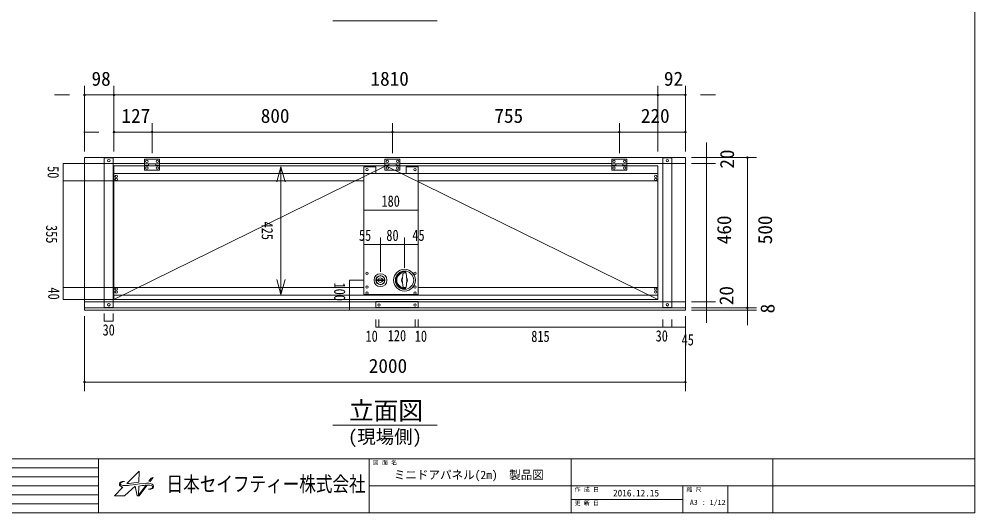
# Model space of a CAD drawing. Units: millimetres, scale not verified. Extents: x -2415 to 2415, y -1665 to 1665.
# Drawn here: x -766 to 2415, y -1665 to -21 of the extents above; entities that cross this region are included whole.
import ezdxf
from ezdxf.enums import TextEntityAlignment as Align

# ---------------------------------------------------------------- set-up
doc = ezdxf.new("R2010")
doc.units = ezdxf.units.MM
doc.header["$LTSCALE"] = 10
doc.header["$PDMODE"] = 32
doc.header["$PDSIZE"] = 5
for name, color, linetype, lineweight in [('0-0_(2m)ﾐﾆﾄﾞｱﾊﾟﾈﾙ', 7, 'Continuous', 9), ('0-1_0', 7, 'Continuous', 9), ('1-0_ﾛｺﾞ', 4, 'Continuous', 5), ('1-1_図面枠', 7, 'Continuous', 9)]:
    doc.layers.add(name, color=color, linetype=linetype, lineweight=lineweight)
doc.styles.add('ＭＳ ゴシック', font='')
doc.styles.get('ＭＳ ゴシック').set_extended_font_data('MS Gothic')

msp = doc.modelspace()

# ---------------------------------------------------------------- linework, layer by layer
at = {"layer": '0-0_(2m)ﾐﾆﾄﾞｱﾊﾟﾈﾙ'}
for p, q in [((-548.18, -482.36), (1451.82, -482.36)), ((-548.18, -990.36), (-548.18, -482.36)), ((-548.18, -502.36), (-348.18, -502.36)), ((-422.39, -482.37), (-548.13, -482.36)), ((-452.18, -981.36), (-452.18, -483.36)), ((-72.35, -482.51), (-373.79, -482.38)), ((-348.18, -487.61), (-348.18, -509.11)), ((-298.18, -487.61), (-348.18, -487.61)), ((-298.18, -502.61), (-348.18, -502.61)), ((-335.18, -502.61), (-335.18, -509.61)), ((-311.18, -503.11), (-335.18, -503.11)), ((-311.18, -502.61), (-311.18, -509.61)), ((-298.18, -487.61), (-298.18, -509.11)), ((-298.18, -502.36), (451.82, -502.36)), ((1277.57, -482.36), (-23.75, -482.36)), ((451.82, -487.61), (451.82, -509.11)), ((501.82, -487.61), (451.82, -487.61)), ((501.82, -502.61), (451.82, -502.61)), ((464.82, -502.61), (464.82, -509.61)), ((488.82, -503.11), (464.82, -503.11)), ((488.82, -502.61), (488.82, -509.61)), ((501.82, -487.61), (501.82, -509.11)), ((501.82, -502.36), (1206.82, -502.36)), ((1206.82, -487.61), (1206.82, -509.11)), ((1256.82, -487.61), (1206.82, -487.61)), ((1256.82, -502.61), (1206.82, -502.61)), ((1219.82, -502.61), (1219.82, -509.61)), ((1243.82, -503.11), (1219.82, -503.11)), ((1243.82, -502.61), (1243.82, -509.61)), ((1256.82, -487.61), (1256.82, -509.11)), ((1256.82, -502.36), (1451.82, -502.36)), ((1451.87, -482.36), (1326.17, -482.36)), ((1376.82, -981.36), (1376.82, -483.36)), ((1376.82, -483.36), (1406.82, -483.36)), ((1406.82, -981.36), (1406.82, -483.36)), ((1451.82, -990.36), (1451.82, -482.36)), ((-450.18, -954.86), (-450.18, -509.86)), ((-450.18, -509.86), (-348.18, -509.86)), ((-450.18, -534.86), (1359.82, -534.86)), ((-335.18, -509.11), (-348.18, -509.11)), ((-298.18, -509.61), (-348.18, -509.61)), ((-348.18, -509.61), (-348.18, -524.61)), ((-298.18, -524.61), (-348.18, -524.61)), ((-298.18, -509.11), (-311.18, -509.11)), ((-298.18, -509.61), (-298.18, -524.61)), ((-298.18, -509.86), (451.82, -509.86)), ((381.82, -513.36), (381.82, -938.36)), ((381.82, -513.36), (421.82, -513.36)), ((421.82, -513.36), (421.82, -535.36)), ((421.82, -535.36), (521.82, -535.36)), ((464.82, -509.11), (451.82, -509.11)), ((451.82, -509.61), (451.82, -524.61)), ((501.82, -509.61), (451.82, -509.61)), ((501.82, -524.61), (451.82, -524.61)), ((501.82, -509.11), (488.82, -509.11)), ((501.82, -509.61), (501.82, -524.61)), ((501.82, -509.86), (1206.82, -509.86)), ((521.82, -513.36), (521.82, -535.36)), ((521.82, -513.36), (561.82, -513.36)), ((561.82, -513.36), (561.82, -938.36)), ((1219.82, -509.11), (1206.82, -509.11)), ((1206.82, -509.61), (1206.82, -524.61)), ((1256.82, -509.61), (1206.82, -509.61)), ((1256.82, -524.61), (1206.82, -524.61)), ((1256.82, -509.11), (1243.82, -509.11)), ((1256.82, -509.61), (1256.82, -524.61)), ((1256.82, -509.86), (1359.82, -509.86)), ((1359.82, -954.86), (1359.82, -509.86)), ((-450.18, -559.86), (381.82, -559.86)), ((561.82, -559.86), (1359.82, -559.86)), ((424.84, -889.61), (448.79, -889.61)), ((424.84, -889.61), (424.84, -891.11)), ((448.79, -889.61), (448.79, -891.11)), ((511.82, -914.73), (509.32, -890.36)), ((515.82, -865.99), (515.82, -864.88)), ((516.82, -861.86), (519.82, -861.86)), ((517.82, -865.99), (517.82, -864.86)), ((521.82, -865.99), (524.32, -890.36)), ((524.32, -890.36), (521.82, -914.73)), ((-450.18, -914.86), (381.82, -914.86)), ((424.84, -891.11), (448.79, -891.11)), ((511.82, -914.73), (521.82, -914.73)), ((515.82, -915.84), (515.82, -914.73)), ((516.82, -915.86), (519.82, -915.86)), ((517.82, -915.86), (517.82, -914.73)), ((561.82, -914.86), (1359.82, -914.86)), ((-450.18, -939.86), (1359.82, -939.86)), ((381.82, -938.36), (561.82, -938.36)), ((-548.18, -962.36), (1451.82, -962.36)), ((-422.44, -982.37), (-548.18, -982.36)), ((-548.18, -982.36), (1451.82, -982.36)), ((-482.18, -981.36), (-452.18, -981.36)), ((-450.18, -954.86), (1359.82, -954.86)), ((1277.52, -982.36), (-23.8, -982.36)), ((421.82, -961.16), (561.82, -961.16)), ((421.82, -961.16), (421.82, -981.16)), ((421.82, -981.16), (561.82, -981.16)), ((561.82, -961.16), (561.82, -981.16)), ((1451.82, -982.36), (1326.12, -982.36)), ((1376.82, -981.36), (1406.82, -981.36)), ((-548.13, -990.36), (1451.87, -990.36)), ((-72.17, -990.36), (-23.73, -990.38))]:
    msp.add_line(p, q, dxfattribs=at)
for points in [[(-482.18, -981.36), (-482.18, -483.36), (-452.18, -483.36)], [(-450.18, -954.86), (454.82, -509.86), (1359.82, -954.86)], [(509.32, -890.36), (511.82, -865.99), (521.82, -865.99)], [(516.82, -864.86), (519.82, -864.86), (519.82, -861.86)], [(516.82, -918.86), (519.82, -918.86), (519.82, -915.86)]]:
    msp.add_lwpolyline(points, dxfattribs=at)
for centre, radius in [((-467.18, -492.36), 4), ((-340.68, -495.11), 4), ((-305.68, -495.11), 4), ((459.32, -495.11), 4), ((494.32, -495.11), 4), ((1214.32, -495.11), 4), ((1249.32, -495.11), 4), ((1391.82, -492.36), 4), ((-340.68, -517.11), 4), ((-305.68, -517.11), 4), ((391.82, -522.36), 4), ((459.32, -517.11), 4), ((494.32, -517.11), 4), ((551.82, -522.36), 4), ((1214.32, -517.11), 4), ((1249.32, -517.11), 4), ((-442.68, -544.86), 4), ((-442.68, -554.86), 4), ((1352.32, -544.86), 4), ((1352.32, -554.86), 4), ((516.82, -890.36), 36.5), ((391.82, -867.36), 4), ((436.82, -890.36), 21.5), ((436.82, -890.36), 15), ((436.82, -890.36), 14), ((516.82, -890.36), 30.5), ((551.82, -867.36), 4), ((-442.68, -919.86), 4), ((391.82, -913.36), 4), ((551.82, -913.36), 4), ((1352.32, -919.86), 4), ((-442.68, -929.86), 4), ((391.82, -933.36), 4), ((551.82, -933.36), 4), ((1352.32, -929.86), 4), ((-467.18, -972.36), 4), ((431.82, -973.36), 4), ((551.82, -973.36), 4), ((1391.82, -972.36), 4)]:
    msp.add_circle(centre, radius, dxfattribs=at)
for centre, radius, start, end in [((436.82, -890.36), 7.5, 5.739, 174.261), ((516.82, -890.36), 28.5, 90, 270), ((516.82, -890.36), 25.5, 90, 270), ((516.82, -890.36), 10, 132.396, 227.604), ((516.82, -890.36), 10, 312.396, 47.604), ((436.82, -890.36), 7.5, 185.739, 354.261)]:
    msp.add_arc(centre, radius, start, end, dxfattribs=at)
at = {"layer": '0-1_0'}
for p, q in [((-548.13, -462.36), (-548.13, -243.87)), ((-450.18, -462.36), (-450.18, -243.87)), ((-450.18, -462.36), (-450.18, -243.87)), ((1359.82, -462.36), (1359.82, -243.87)), ((1359.82, -462.36), (1359.82, -243.87)), ((1451.82, -462.36), (1451.82, -243.87)), ((-598.13, -273.87), (-648.13, -273.87)), ((1359.82, -273.87), (-450.18, -273.87)), ((-400.18, -273.87), (1309.82, -273.87)), ((-400.18, -273.87), (-350.18, -273.87)), ((1309.82, -273.87), (1259.82, -273.87)), ((1501.82, -273.87), (1551.82, -273.87)), ((-450.18, -462.36), (-450.18, -367.37)), ((-323.18, -467.61), (-323.18, -367.37)), ((-323.18, -467.61), (-323.18, -367.37)), ((476.82, -467.61), (476.82, -367.37)), ((476.82, -467.61), (476.82, -367.37)), ((1231.82, -467.61), (1231.82, -367.37)), ((1231.82, -467.61), (1231.82, -367.37)), ((1451.82, -462.36), (1451.82, -367.37)), ((-500.18, -397.37), (-550.18, -397.37)), ((476.82, -397.37), (-323.18, -397.37)), ((-273.18, -397.37), (-223.18, -397.37)), ((-273.18, -397.37), (426.82, -397.37)), ((1231.82, -397.37), (476.82, -397.37)), ((526.82, -397.37), (1181.82, -397.37)), ((1451.82, -397.37), (1231.82, -397.37)), ((1281.82, -397.37), (1401.82, -397.37)), ((1522.25, -482.36), (1522.25, -432.36)), ((1471.82, -482.36), (1552.25, -482.36)), ((1471.82, -482.36), (1687.89, -482.36)), ((1471.82, -502.36), (1552.25, -502.36)), ((1471.82, -502.36), (1552.25, -502.36)), ((1522.25, -482.36), (1522.25, -502.36)), ((1522.25, -502.36), (1522.25, -552.36)), ((1522.25, -502.36), (1522.25, -962.36)), ((1657.89, -982.36), (1657.89, -482.36)), ((105.77, -513.36), (105.77, -563.36)), ((1657.89, -532.36), (1657.89, -932.36)), ((105.77, -938.36), (105.77, -888.36)), ((1522.25, -962.36), (1522.25, -912.36)), ((1657.89, -982.36), (1657.89, -932.36)), ((1471.82, -962.36), (1552.25, -962.36)), ((1471.82, -962.36), (1552.25, -962.36)), ((1471.82, -982.36), (1552.25, -982.36)), ((1471.82, -982.36), (1687.89, -982.36)), ((1471.82, -982.36), (1687.89, -982.36)), ((1522.25, -962.36), (1522.25, -982.36)), ((1522.25, -982.36), (1522.25, -1032.36)), ((1657.89, -982.36), (1657.89, -990.36)), ((-548.13, -1010.36), (-548.13, -1259.76)), ((1451.82, -1010.36), (1451.82, -1259.76)), ((1471.82, -990.36), (1687.89, -990.36)), ((1657.89, -990.36), (1657.89, -1040.36)), ((-548.13, -1229.76), (1451.82, -1229.76)), ((1401.82, -1229.76), (-498.13, -1229.76))]:
    msp.add_line(p, q, dxfattribs=at)
at = {"layer": '0-1_0', "color": 4, "lineweight": 5}
for p, q in [((-450.18, -559.86), (-619.08, -559.86)), ((105.77, -888.36), (105.77, -563.36)), ((381.82, -656.97), (381.82, -703.3)), ((381.82, -656.97), (561.82, -656.97)), ((561.82, -656.97), (561.82, -703.3)), ((436.82, -748.03), (436.82, -862.62)), ((516.82, -748.03), (516.82, -848.83)), ((381.82, -771.42), (561.82, -771.42)), ((-450.18, -914.86), (-619.08, -914.86)), ((-450.18, -954.86), (-619.08, -954.86)), ((-482.18, -1001.36), (-482.18, -1026.76)), ((-452.18, -1001.36), (-452.18, -1026.76)), ((-482.18, -1026.76), (-452.18, -1026.76)), ((431.82, -1021.29), (431.82, -1046.69)), ((551.82, -1021.29), (551.82, -1046.69)), ((561.82, -1021.29), (561.82, -1046.69)), ((1376.82, -1021.29), (1376.82, -1046.69)), ((1406.82, -1021.29), (1406.82, -1046.69))]:
    msp.add_line(p, q, dxfattribs=at)
at = {"layer": '0-1_0'}
for points in [[(-548.13, -273.87), (-450.18, -273.87), (-548.13, -273.87)], [(1359.82, -273.87), (1451.82, -273.87), (1359.82, -273.87)], [(-450.18, -397.37), (-323.18, -397.37), (-450.18, -397.37)], [(92.38, -563.36), (105.77, -513.36), (119.17, -563.36)], [(119.17, -888.36), (105.77, -938.36), (92.38, -888.36)]]:
    msp.add_lwpolyline(points, dxfattribs=at)
at = {"layer": '0-1_0', "color": 4, "lineweight": 5}
for points in [[(-450.18, -502.36), (-619.08, -502.36), (-619.08, -954.86)], [(381.82, -890.36), (333.67, -890.36), (333.67, -990.36)], [(421.82, -1021.29), (421.82, -1046.69), (1451.82, -1046.69)]]:
    msp.add_lwpolyline(points, dxfattribs=at)
at = {"layer": '0-1_0'}
for p in [(-548.13, -273.87), (-450.18, -273.87), (1359.82, -273.87), (1451.82, -273.87), (-450.18, -397.37), (-323.18, -397.37), (476.82, -397.37), (1231.82, -397.37), (1451.82, -397.37), (1657.89, -482.36), (1657.89, -982.36), (-548.13, -1229.76), (1451.82, -1229.76)]:
    msp.add_point(p, dxfattribs=at)
at = {"layer": '1-0_ﾛｺﾞ'}
for p, q in [((-415.1, -1560.49), (-415.97, -1560.44)), ((-367.69, -1575.82), (-356.69, -1574.27)), ((-335.45, -1586.3), (-331.13, -1586.29))]:
    msp.add_line(p, q, dxfattribs=at)
for points in [[(-407.76, -1567.71), (-366.3, -1526.4), (-366.19, -1526.7), (-367.32, -1562.86), (-376.34, -1564.13)], [(-420.01, -1579.86), (-448.21, -1608.06), (-448.09, -1608.09), (-414.57, -1608.12), (-413.79, -1607.61), (-379.34, -1576.48), (-372.65, -1608.13), (-366.26, -1608.13), (-339.22, -1572.45), (-334.8, -1572.43)], [(-345.98, -1566.74), (-364.86, -1568.46), (-377.31, -1569.95), (-398.64, -1573.04)], [(-343.34, -1572.68), (-368.67, -1606.13), (-367.69, -1575.82)]]:
    msp.add_lwpolyline(points, dxfattribs=at)
msp.add_lwpolyline([(-333.56, -1559.54), (-330.04, -1560.2), (-319.97, -1546.88), (-325.83, -1549.38)], close=True, dxfattribs=at)
for centre, radius, start, end in [((-425.12, -1569.62), 7.09, 137.3376, 189.71275), ((-427.83, -1570.09), 4.33, 189.71275, 211.14694), ((-417.95, -1564.12), 15.88, 211.14694, 262.55517), ((-422.39, -1572.14), 10.8, 107.54618, 137.3376), ((-423.51, -1568.4), 5.61, 114.83245, 184.93336), ((-425.77, -1568.6), 3.34, 184.93336, 245.82613), ((-414.54, -1543.57), 30.77, 245.82613, 271.56003), ((-412.6, -1591.98), 31.59, 94.53365, 114.83245), ((-416.09, -1592.06), 31.69, 94.87761, 107.54618), ((-417.08, -1580.48), 20.07, 86.83781, 94.87761), ((-417.23, -1444.75), 129.63, 271.56003, 278.24678), ((-457.63, -989.51), 580.35, 274.92935, 278.0518), ((-313.13, -1882.97), 311.76, 95.56117, 98.03149), ((-338.08, -1636.57), 70.28, 89.15854, 96.45212), ((-337.51, -1597.95), 31.66, 63.69068, 89.15854), ((-336.06, -1562.76), 23.54, 271.50312, 302.01879), ((-334.69, -1601.79), 29.36, 73.31829, 90.21697), ((-331.17, -1570.19), 16.1, 270.14682, 315.9742), ((-328.41, -1580.85), 7.5, 36.42787, 73.31829), ((-325.91, -1579), 4.39, 302.01879, 36.42787), ((-327.8, -1578.32), 9.75, 8.17288, 63.69068), ((-323.41, -1577.68), 5.31, 315.9742, 8.17288)]:
    msp.add_arc(centre, radius, start, end, dxfattribs=at)
at = {"layer": '1-1_図面枠'}
for p, q in [((2415, -1485), (2415, 1665)), ((278.09, -27.09), (625.55, -27.09)), ((278.11, -1372.57), (625.57, -1372.57)), ((-2415, -1485), (2415, -1485)), ((-501, -1485), (-501, -1665)), ((399, -1485), (399, -1665)), ((1071, -1485), (1071, -1665)), ((1743, -1485), (1743, -1665)), ((-2415, -1515), (-501, -1515)), ((-1833, -1545), (-501, -1545)), ((-1833, -1575), (-501, -1575)), ((399, -1575), (2415, -1575)), ((1443, -1575), (1443, -1665)), ((1593, -1575), (1593, -1665)), ((-1833, -1605), (-501, -1605)), ((1443, -1620), (1071, -1620)), ((-1833, -1635), (-501, -1635))]:
    msp.add_line(p, q, dxfattribs=at)
for points in [[(-2415, -1665), (2415, -1665), (2415, 1665), (-2415, 1665)], [(-2415, 1665), (-2415, -1485), (2415, -1485)]]:
    msp.add_lwpolyline(points, dxfattribs=at)

# ---------------------------------------------------------------- texts
at = {"layer": '0-1_0', "color": 2, "style": 'ＭＳ ゴシック'}
for s, p in [('98', (-524.76, -257.26)), ('1810', (403.62, -257.26)), ('92', (1380.22, -257.26)), ('127', (-425.08, -380.77)), ('800', (38.42, -380.77)), ('755', (815.92, -380.77)), ('220', (1303.42, -380.77)), ('2000', (397.99, -1213.16))]:
    msp.add_text(s, height=46.92, dxfattribs=at).set_placement(p, align=Align.BOTTOM_LEFT)
for s, p in [('20', (1627.65, -519.22)), ('460', (1617.81, -770.76)), ('500', (1754.04, -770.76)), ('20', (1625.6, -973.72)), ('8', (1762.45, -1000.95))]:
    msp.add_text(s, height=46.92, rotation=90, dxfattribs=at).set_placement(p, align=Align.BOTTOM_LEFT)
at = {"layer": '0-1_0', "color": 2, "style": 'ＭＳ ゴシック', "width": 0.8}
for s, p in [('50', (-681.86, -510.63)), ('425', (30.47, -695.14)), ('355', (-687.12, -706.64)), ('40', (-680.09, -914.38)), ('100', (271.56, -898.36))]:
    msp.add_text(s, height=37.54, rotation=270, dxfattribs=at).set_placement(p, align=Align.BOTTOM_LEFT)
for s, p in [('180', (440.17, -657.04)), ('55', (365.22, -770.75)), ('80', (456.34, -771.02)), ('45', (542.9, -770.75)), ('30', (-488, -1085.9)), ('10', (387.13, -1106.61)), ('120', (461.1, -1104.84)), ('10', (550.8, -1106.61)), ('815', (938.6, -1107.15)), ('30', (1352.5, -1105.83)), ('45', (1439.01, -1118.73))]:
    msp.add_text(s, height=37.54, dxfattribs=at).set_placement(p, align=Align.BOTTOM_LEFT)
at = {"layer": '1-0_ﾛｺﾞ', "color": 7, "style": 'ＭＳ ゴシック', "width": 0.8}
msp.add_text('日本セイフティー株式会社', height=50.59, dxfattribs=at).set_placement((-274.98, -1609.21), align=Align.BOTTOM_LEFT)
at = {"layer": '1-1_図面枠', "style": 'ＭＳ ゴシック'}
for s, height, p in [('立面図', 60.06, (332.41, -1372.51)), ('(現場側)', 45.04, (328.96, -1447.43)), ('図 面 名', 14.08, (411, -1508.52)), ('ミニドアパネル(2m)\u3000製品図', 28.15, (481.45, -1561.18)), ('作 成 日\u3000', 14.08, (1083, -1598.52)), ('2016.12.15', 22.52, (1210.84, -1617)), ('縮 尺', 14.08, (1455, -1598.52)), ('A3 : 1/12', 16.89, (1466.35, -1643.46)), ('更 新 日\u3000', 14.08, (1083, -1643.52))]:
    msp.add_text(s, height=height, dxfattribs=at).set_placement(p, align=Align.BOTTOM_LEFT)

doc.saveas('drawing.dxf')
